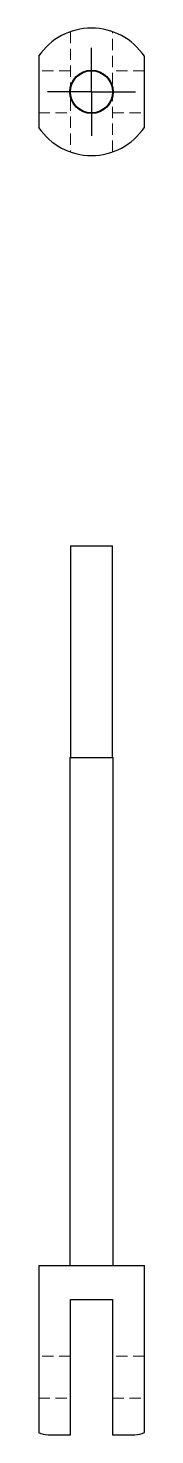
# Model space of a CAD drawing. Header units: millimetres. Extents: x 77 to 230, y 7 to 165.
# Drawn here: x 77.1 to 88.9, y 7.2 to 165.2 of the extents above.
import ezdxf

# ---------------------------------------------------------------- set-up
doc = ezdxf.new("R2010")
doc.units = ezdxf.units.MM
doc.linetypes.add('HIDDEN', pattern=[1.905, 1.27, -0.635])
doc.layers.add('10', color=7, linetype='Continuous')

# ---------------------------------------------------------------- blocks, each defined once
blk = doc.blocks.new('SW_CENTERMARKSYMBOL_0')
at = {"layer": '10', "color": 0}
for p, q in [((0, 2.5), (0, 4.93)), ((0, 0), (0, 2.5)), ((-2.5, 0), (-4.93, 0)), ((0, 0), (-2.5, 0)), ((0, 0), (0, -2.5)), ((0, 0), (2.5, 0)), ((2.5, 0), (4.93, 0)), ((0, -2.5), (0, -4.93))]:
    blk.add_line(p, q, dxfattribs=at)

msp = doc.modelspace()

# ---------------------------------------------------------------- linework, layer by layer
at = {"color": 7, "linetype": 'HIDDEN', "lineweight": 18}
for p, q in [((80.64, 164.75), (80.64, 151.25)), ((85.36, 151.25), (85.36, 164.75)), ((80.64, 160.36), (77.07, 160.36)), ((88.93, 160.36), (85.36, 160.36)), ((77.07, 155.64), (80.64, 155.64)), ((85.36, 155.64), (88.93, 155.64)), ((80.64, 16), (77.07, 16)), ((88.93, 16), (85.36, 16)), ((77.07, 11.28), (80.64, 11.28)), ((85.36, 11.28), (88.93, 11.28))]:
    msp.add_line(p, q, dxfattribs=at)
at = {"color": 7, "linetype": 'Continuous', "lineweight": 25}
for p, q in [((77.07, 161.99), (77.07, 154.01)), ((88.93, 154.01), (88.93, 161.99)), ((80.64, 107), (80.64, 83.26)), ((80.64, 107), (85.36, 107)), ((85.36, 83.26), (85.36, 107)), ((80.57, 83.26), (80.57, 26.2)), ((80.57, 83.26), (85.43, 83.26)), ((85.43, 26.2), (85.43, 83.26)), ((77.07, 26.2), (77.07, 9.46)), ((77.07, 26.2), (88.93, 26.2)), ((88.93, 9.46), (88.93, 26.2)), ((80.64, 9.46), (80.64, 22.39)), ((80.64, 22.39), (85.36, 22.39)), ((85.36, 22.39), (85.36, 9.46)), ((78.13, 7.17), (80.64, 7.17)), ((85.36, 7.17), (87.87, 7.17))]:
    msp.add_line(p, q, dxfattribs=at)
for radius in [2.43, 2.36]:
    msp.add_circle((83, 158), radius, dxfattribs=at)
for centre, radius, start, end in [((83, 158), 7.15, 33.9231, 146.0769), ((83, 158), 7.15, 213.9231, 326.0769), ((78.13, 9.46), 2.28, 241.9237, 270), ((87.87, 9.46), 2.28, 270, 298.0234)]:
    msp.add_arc(centre, radius, start, end, dxfattribs=at)
for points, knots in [([(77.07, 9.46), (77.07, 9.29), (77.07, 8.95), (77.07, 8.45), (77.07, 8.08), (77.07, 7.81), (77.07, 7.58), (77.07, 7.45), (77.07, 7.45), (77.07, 7.45)], [0, 0, 0, 0, 0.103846, 0.207104, 0.352429, 0.469324, 0.589206, 0.839939, 1, 1, 1, 1]), ([(80.64, 7.17), (80.64, 7.17), (80.64, 7.22), (80.64, 7.43), (80.64, 7.59), (80.64, 7.9), (80.64, 8.02), (80.64, 8.26), (80.64, 8.4), (80.64, 8.69), (80.64, 8.83), (80.64, 9.14), (80.64, 9.3), (80.64, 9.46)], [0, 0, 0, 0, 0.25, 0.25, 0.5, 0.5, 0.625, 0.625, 0.75, 0.75, 0.875, 0.875, 1, 1, 1, 1]), ([(85.36, 9.46), (85.36, 9.3), (85.36, 9.14), (85.36, 8.84), (85.36, 8.69), (85.36, 8.26), (85.36, 8.01), (85.36, 7.7), (85.36, 7.6), (85.36, 7.45), (85.36, 7.38), (85.36, 7.28), (85.36, 7.24), (85.36, 7.19), (85.36, 7.17), (85.36, 7.17)], [0, 0, 0, 0, 0.125, 0.125, 0.25, 0.25, 0.5, 0.5, 0.625, 0.625, 0.75, 0.75, 0.875, 0.875, 1, 1, 1, 1]), ([(88.93, 7.45), (88.93, 7.45), (88.93, 7.44), (88.93, 7.51), (88.93, 7.63), (88.93, 7.82), (88.93, 8.07), (88.93, 8.42), (88.93, 8.89), (88.93, 9.24), (88.93, 9.42), (88.93, 9.46)], [0, 0, 0, 0, 0.096183, 0.263672, 0.432888, 0.535559, 0.639898, 0.781281, 0.888126, 0.978999, 1, 1, 1, 1])]:
    msp.add_open_spline(points, degree=3, knots=knots, dxfattribs=at)

# ---------------------------------------------------------------- block references
at = {"layer": '10'}
msp.add_blockref('SW_CENTERMARKSYMBOL_0', (83, 158), dxfattribs=at)

doc.saveas('drawing.dxf')
